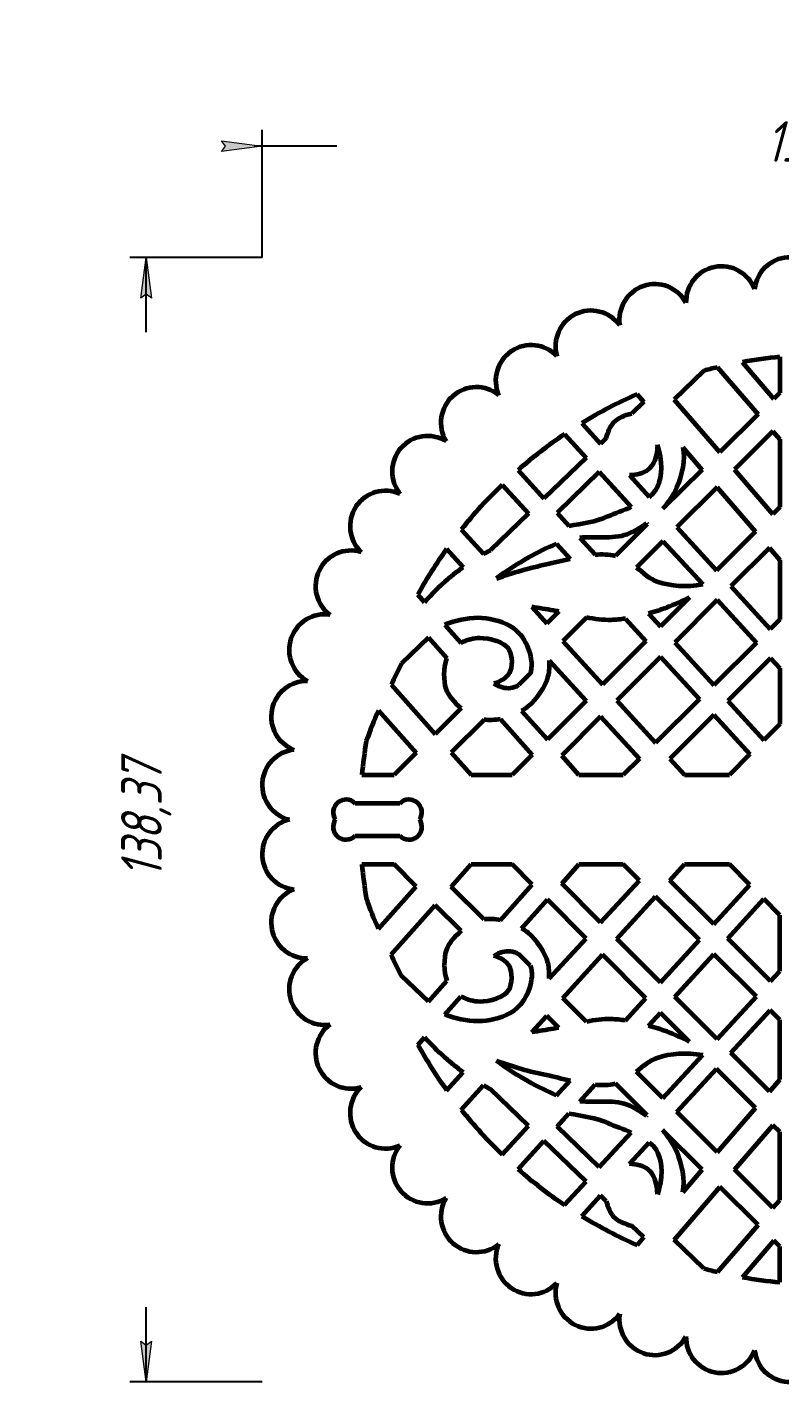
# Model space of a CAD drawing. Header units: millimetres. Extents: x -301 to 292, y 59 to 447.
# Drawn here: x 54.4 to 147, y 253.7 to 420.4 of the extents above; entities that cross this region are included whole.
import ezdxf

# ---------------------------------------------------------------- set-up
doc = ezdxf.new("R2010")
doc.units = ezdxf.units.MM
doc.linetypes.add('K5LT32775', pattern=[0])
doc.linetypes.add('K5LT_THIN', pattern=[0])
doc.styles.add('KDIMTEXTSTYLE', font='GOST_AU.SHX', dxfattribs={"width": 0.96, "oblique": 15, "height": 5})
doc.dimstyles.new('KDIMSTYLE (1.00)', dxfattribs={"dimtxt": 5, "dimasz": 1, "dimexe": 2, "dimexo": 0, "dimgap": 1, "dimtad": 1, "dimtxsty": 'KDIMTEXTSTYLE', "dimsah": 1, "dimcen": 0, "dimdle": 1, "dimadec": 0, "dimazin": 0, "dimtfac": 0.667, "dimtmove": 0, "dimatfit": 3, "dimfxl": 1, "dimtvp": 1, "dimtolj": 1, "dimtzin": 0, "dimarcsym": 0})

# ---------------------------------------------------------------- blocks, each defined once
blk = doc.blocks.new('KDIMARROW_01')
blk.add_hatch(color=0).paths.add_polyline_path([(0, 0), (-5, 0.658262491226197), (-4.5, 6e-16), (-5, -0.6582624912261956)])
at = {"color": 0, "linetype": 'K5LT_THIN', "lineweight": 18}
for p, q in [((-4.5, 6e-16), (-5, 0.658262491226197)), ((-5, 0.658262491226197), (0, 0)), ((0, 0), (-5, -0.6582624912261956)), ((-5, -0.6582624912261956), (-4.5, 6e-16)), ((0, 0), (-1, 0))]:
    blk.add_line(p, q, dxfattribs=at)

msp = doc.modelspace()

# ---------------------------------------------------------------- linework, layer by layer
at = {"color": 30, "linetype": 'K5LT32775', "lineweight": 60, "true_color": 0xff8000}
for p, q in [((139.3138433431582, 378.5830941950354), (144.3327626670367, 372.8047331313594)), ((142.4216781929132, 379.2284522904438), (146.2641816762753, 374.7176873317143)), ((146.9930655470615, 379.8570464815456), (146.9930655470615, 375.4396029054566)), ((137.6544065483846, 378.1638630562579), (134.0060659517131, 374.6298869894615)), ((129.440686620692, 375.2711793351999), (130.2611033749449, 374.3191598934047)), ((146.9930655470615, 375.4396029054566), (146.2641816762753, 374.7176873317143)), ((130.2611033749449, 374.3191598934047), (128.8056804993665, 372.9130242466805)), ((134.0060659517131, 374.6298869894615), (139.603759817399, 368.1209406340128)), ((144.3327626670367, 372.8047331313594), (139.603759817399, 368.1209406340128)), ((120.5115758150057, 370.3459627445991), (123.164849176628, 367.463217092242)), ((122.633242254057, 371.7096942350117), (124.9431861871149, 369.1813315346445)), ((146.1570093192405, 370.7044491567828), (141.4355766036177, 365.9909211151538)), ((146.1570093192405, 370.7044491567828), (146.9930655470614, 369.7418844208046)), ((125.6460106115717, 369.8603551319783), (124.9431861871149, 369.1813315346445)), ((135.0459636355107, 368.766762321417), (137.4450365168923, 365.9828552235682)), ((146.9930655470614, 369.7418844208046), (146.9930655470615, 361.3616757355537)), ((123.164849176628, 367.463217092242), (117.9748602580957, 362.4489847705523)), ((114.7971735446459, 365.943702873047), (117.9748602580957, 362.4489847705524)), ((124.7874676337408, 365.7002640658653), (119.5933766582718, 360.6689922562056)), ((124.7874676337408, 365.7002640658653), (128.7264272859981, 361.4206376328723)), ((128.4902492233232, 365.2988728531786), (130.9200434857434, 362.6393272708161)), ((137.4450365168923, 365.9828552235682), (132.5644738704076, 361.148951875807)), ((141.4355766036177, 365.9909211151539), (146.1455720433047, 360.5141822317969)), ((112.8292344195571, 364.1364075550869), (116.0707572410199, 360.6093633297521)), ((139.2867598193487, 363.8457019033116), (134.3346340857797, 358.9018670724957)), ((139.2867598193487, 363.8457019033116), (144.0036117077735, 358.3722218962657)), ((116.0707572410199, 360.6093633297521), (111.3758709210681, 356.073467183982)), ((119.5933766582718, 360.6689922562056), (121.0259320625698, 359.0935136909221)), ((146.9930655470615, 361.3616757355537), (146.1455720433047, 360.5141822317969)), ((107.8043727858995, 358.625875250843), (110.5454101489511, 355.6135893987394)), ((130.6875174892237, 359.2899396282865), (126.7613927848501, 355.4013495769184)), ((130.598189935358, 359.3869928084326), (130.6875174892237, 359.2899396282865)), ((134.3346340857797, 358.9018670724957), (139.2037440127018, 353.5723542011941)), ((119.5198705237884, 356.8564435582281), (121.2045456443956, 355.0233780569273)), ((122.3814061601637, 357.6028066787189), (124.2579550305983, 355.5390383154103)), ((132.6201054527603, 357.1902089219575), (129.3708536913147, 353.9463970931436)), ((132.6201054527603, 357.1902089219575), (137.5094221805594, 351.8780323690516)), ((144.0036117077735, 358.3722218962657), (139.2037440127018, 353.5723542011941)), ((105.9972467810858, 356.2384284820575), (108.0438408419134, 354.008308323384)), ((145.714572357952, 356.3868068073214), (140.9709454640807, 351.6380534721776)), ((145.714572357952, 356.3868068073214), (146.9930655470615, 354.9032310929965)), ((146.9930655470615, 354.9032310929965), (146.9930655470615, 347.5466779021101)), ((102.4518498998214, 350.6297853403154), (103.2825690068107, 349.6991515641006)), ((135.8855014453657, 350.254111633858), (132.3124035438732, 346.6810137323655)), ((140.9709454640807, 351.6380534721776), (145.7951291837629, 346.3577148449037)), ((116.4736253999419, 349.0987278468693), (118.3338703340907, 347.0543961744454)), ((119.8244761517923, 348.5307514585169), (118.3338703340907, 347.0543961744454)), ((139.2843317853397, 349.9496170687225), (134.0787656359143, 344.738425259912)), ((139.2843317853398, 349.9496170687225), (144.1202864147484, 344.6954177146084)), ((105.7736623484038, 346.9084421848589), (107.7526340588435, 344.6914498219608)), ((123.2049638608697, 347.7908302625013), (120.301416913394, 344.8921444648985)), ((127.9892630816632, 347.6410458088872), (130.5194181699736, 344.8880283584658)), ((130.8595069061628, 348.2788629348591), (132.3124035438732, 346.6810137323655)), ((146.9930655470615, 347.5466779021101), (145.7951291837629, 346.3577148449037)), ((103.7517609143709, 345.3239636288326), (100.4504069611227, 342.1260972154152)), ((103.7517609143709, 345.3239636288326), (106.0145905008243, 342.7719001854642)), ((120.301416913394, 344.8921444648985), (125.1715075677324, 339.5401177562246)), ((130.5194181699736, 344.8880283584658), (125.1715075677324, 339.5401177562246)), ((134.0787656359143, 344.738425259912), (138.8626968700869, 339.4772108631653)), ((144.1202864147484, 344.6954177146083), (138.8626968700869, 339.4772108631653)), ((118.6134724877898, 342.4908564483937), (123.1638349691124, 337.5324451576047)), ((132.2965876937147, 342.9543213166245), (126.9422254376452, 337.5941725971016)), ((132.2965876937147, 342.9543213166245), (137.1000455521574, 337.7277629258945)), ((145.871302090842, 342.7929628449066), (140.6147903201417, 337.5503145863069)), ((145.871302090842, 342.7929628449067), (146.9930655470615, 341.5741820086898)), ((116.2956606989011, 340.8930947310191), (114.8886753342973, 339.4884649566124)), ((146.9930655470615, 341.5741820086898), (146.9930655470615, 334.6649925337118)), ((99.15276403957509, 339.5374978366155), (104.5782465471842, 333.4302793071078)), ((123.1638349691124, 337.5324451576047), (118.3975770446067, 332.7661872330989)), ((126.9422254376452, 337.5941725971016), (131.6987613676856, 332.3669377989843)), ((137.1000455521574, 337.7277629258945), (131.6987613676856, 332.3669377989842)), ((140.6147903201417, 337.5503145863069), (145.0342883337279, 332.6898921769337)), ((97.60594487336355, 336.3483887988244), (102.261403842507, 331.1355861502765)), ((107.8058824219858, 336.6270582423797), (104.5782465471842, 333.4302793071078)), ((110.6110022651332, 335.2179536142165), (106.5721357685064, 331.1858490317974)), ((112.6367597249424, 335.303288278564), (116.5364881438901, 330.9050983323824)), ((115.2313142206885, 336.3132720461481), (118.3975770446067, 332.7661872330989)), ((124.9434538272782, 335.5932409127012), (120.1539526428732, 330.7985637106422)), ((124.9434538272782, 335.5932409127012), (129.7129710990594, 330.3960223638309)), ((138.8660586397705, 335.806195006863), (133.4681169027899, 330.4224897890519)), ((138.8660586397705, 335.806195006863), (143.3193423494445, 330.9606549761145)), ((146.9930655470615, 334.6649925337118), (145.0342883337279, 332.6898921769337)), ((102.261403842507, 331.1355861502765), (99.52170916780216, 328.4220835852724)), ((106.5721357685064, 331.1858490317975), (109.0273878628612, 328.4220835852724)), ((116.5364881438901, 330.9050983323824), (114.0534733967802, 328.4220835852725)), ((120.1539526428732, 330.7985637106422), (122.2752891965008, 328.4220835852724)), ((129.7129710990594, 330.3960223638309), (127.7241346693421, 328.4220835852724)), ((133.4681169027899, 330.4224897890519), (135.2883917422481, 328.4220835852724)), ((143.3193423494444, 330.9606549761145), (140.8017508874523, 328.4220835852724)), ((95.55810265078834, 328.4220835852724), (99.52170916780214, 328.4220835852724)), ((109.0273878628612, 328.4220835852724), (114.0534733967802, 328.4220835852724)), ((122.2752891965008, 328.4220835852724), (127.7241346693421, 328.4220835852724)), ((135.2883917422481, 328.4220835852724), (140.8017508874523, 328.4220835852724)), ((100.2480359697327, 324.9220835852724), (94.73816403026731, 324.9220835852724)), ((94.73816403026731, 320.9220835852724), (100.2480359697327, 320.9220835852724)), ((95.55810265078834, 317.4220835852724), (99.52170916780214, 317.4220835852724)), ((102.261403842507, 314.7085810202684), (99.52170916780216, 317.4220835852724)), ((106.5721357685064, 314.6583181387474), (109.0273878628612, 317.4220835852724)), ((109.0273878628612, 317.4220835852724), (114.0534733967802, 317.4220835852724)), ((116.5364881438901, 314.9390688381625), (114.0534733967802, 317.4220835852724)), ((120.1539526428732, 315.0456034599027), (122.2752891965008, 317.4220835852724)), ((122.2752891965008, 317.4220835852724), (127.7241346693421, 317.4220835852724)), ((129.7129710990594, 315.448144806714), (127.7241346693421, 317.4220835852724)), ((133.4681169027899, 315.421677381493), (135.2883917422481, 317.4220835852724)), ((135.2883917422481, 317.4220835852724), (140.8017508874523, 317.4220835852724)), ((143.3193423494444, 314.8835121944304), (140.8017508874523, 317.4220835852724)), ((124.9434538272782, 310.2509262578437), (129.7129710990594, 315.448144806714)), ((138.8660586397705, 310.0379721636819), (133.4681169027899, 315.421677381493)), ((97.60594487336355, 309.4957783717205), (102.261403842507, 314.7085810202684)), ((110.6110022651332, 310.6262135563284), (106.5721357685064, 314.6583181387475)), ((112.6367597249424, 310.5408788919809), (116.5364881438901, 314.9390688381625)), ((124.9434538272782, 310.2509262578437), (120.1539526428732, 315.0456034599027)), ((126.9422254376452, 308.2499945734433), (131.6987613676856, 313.4772293715606)), ((137.1000455521574, 308.1164042446504), (131.6987613676856, 313.4772293715607)), ((138.8660586397705, 310.0379721636819), (143.3193423494445, 314.8835121944304)), ((99.15276403957509, 306.3066693339294), (104.5782465471842, 312.4138878634371)), ((107.8058824219858, 309.2171089281652), (104.5782465471842, 312.4138878634371)), ((115.2313142206885, 309.5308951243968), (118.3975770446067, 313.077979937446)), ((123.1638349691124, 308.3117220129403), (118.3975770446067, 313.0779799374459)), ((140.6147903201417, 308.293852584238), (145.0342883337279, 313.1542749936112)), ((146.9930655470615, 311.1791746368332), (145.0342883337279, 313.1542749936112)), ((146.9930655470615, 304.2699851618551), (146.9930655470615, 311.1791746368332)), ((118.6134724877898, 303.3533107221512), (123.1638349691124, 308.3117220129403)), ((132.2965876937147, 302.8898458539205), (126.9422254376452, 308.2499945734433)), ((132.2965876937147, 302.8898458539205), (137.1000455521574, 308.1164042446504)), ((145.871302090842, 303.0512043256383), (140.6147903201417, 308.293852584238)), ((116.2956606989011, 304.9510724395258), (114.8886753342973, 306.3557022139325)), ((120.301416913394, 300.9520227056464), (125.1715075677324, 306.3040494143203)), ((130.5194181699736, 300.9561388120791), (125.1715075677324, 306.3040494143203)), ((134.0787656359143, 301.105741910633), (138.8626968700869, 306.3669563073796)), ((144.1202864147484, 301.1487494559366), (138.8626968700869, 306.3669563073796)), ((103.7517609143709, 300.5202035417123), (100.4504069611227, 303.7180699551297)), ((145.871302090842, 303.0512043256382), (146.9930655470615, 304.2699851618551)), ((103.7517609143709, 300.5202035417123), (106.0145905008243, 303.0722669850808)), ((105.7736623484038, 298.935724985686), (107.7526340588435, 301.1527173485841)), ((123.2049638608697, 298.0533369080436), (120.301416913394, 300.9520227056464)), ((127.9892630816632, 298.2031213616577), (130.5194181699736, 300.9561388120791)), ((139.2843317853397, 295.8945501018223), (134.0787656359143, 301.105741910633)), ((139.2843317853398, 295.8945501018223), (144.1202864147484, 301.1487494559365)), ((116.4736253999419, 296.7454393236756), (118.3338703340907, 298.7897709960995)), ((119.8244761517923, 297.313415712028), (118.3338703340907, 298.7897709960995)), ((130.8595069061628, 297.5653042356858), (132.3124035438732, 299.1631534381794)), ((135.8855014453657, 295.5900555366869), (132.3124035438732, 299.1631534381794)), ((140.9709454640807, 294.2061136983673), (145.7951291837629, 299.4864523256412)), ((146.9930655470615, 298.2974892684348), (145.7951291837629, 299.4864523256412)), ((146.9930655470615, 290.9409360775484), (146.9930655470615, 298.2974892684348)), ((102.4518498998214, 295.2143818302295), (103.2825690068107, 296.1450156064443)), ((132.6201054527603, 288.6539582485873), (137.5094221805594, 293.9661348014933)), ((145.714572357952, 289.4573603632235), (140.9709454640807, 294.2061136983673)), ((105.9972467810858, 289.6057386884873), (108.0438408419134, 291.8358588471609)), ((132.6201054527603, 288.6539582485873), (129.3708536913147, 291.8977700774013)), ((134.3346340857797, 286.9423000980493), (139.2037440127018, 292.2718129693509)), ((144.0036117077735, 287.4719452742792), (139.2037440127018, 292.2718129693508)), ((107.8043727858995, 287.2182919197019), (110.5454101489511, 290.2305777718055)), ((119.5198705237884, 288.9877236123168), (121.2045456443956, 290.8207891136176)), ((122.3814061601637, 288.241360491826), (124.2579550305983, 290.3051288551346)), ((130.6875174892237, 286.5542275422584), (126.7613927848501, 290.4428175936265)), ((145.714572357952, 289.4573603632235), (146.9930655470615, 290.9409360775484)), ((116.0707572410199, 285.2348038407928), (111.3758709210681, 289.7706999865629)), ((139.2867598193487, 281.9984652672333), (134.3346340857797, 286.9423000980493)), ((139.2867598193487, 281.9984652672333), (144.0036117077735, 287.4719452742792)), ((112.8292344195571, 281.7077596154581), (116.0707572410199, 285.2348038407928)), ((119.5933766582718, 285.1751749143393), (121.0259320625698, 286.7506534796228)), ((124.7874676337408, 280.1439031046796), (119.5933766582718, 285.1751749143393)), ((130.598189935358, 286.4571743621124), (130.6875174892237, 286.5542275422584)), ((141.4355766036177, 279.853246055391), (146.1455720433047, 285.329984938748)), ((146.9930655470615, 284.4824914349912), (146.1455720433047, 285.329984938748)), ((124.7874676337408, 280.1439031046796), (128.7264272859981, 284.4235295376726)), ((137.4450365168923, 279.8613119469767), (132.5644738704076, 284.6952152947379)), ((146.9930655470614, 276.1022827497403), (146.9930655470615, 284.4824914349912)), ((114.7971735446459, 279.9004642974979), (117.9748602580957, 283.3951823999925)), ((123.164849176628, 278.380950078303), (117.9748602580957, 283.3951823999926)), ((128.4902492233232, 280.5452943173663), (130.9200434857434, 283.2048398997288)), ((135.0459636355107, 277.0774048491278), (137.4450365168923, 279.8613119469767)), ((146.1570093192405, 275.1397180137621), (141.4355766036177, 279.8532460553911)), ((120.5115758150057, 275.4982044259459), (123.164849176628, 278.380950078303)), ((134.0060659517131, 271.2142801810834), (139.603759817399, 277.7232265365321)), ((144.3327626670367, 273.0394340391855), (139.603759817399, 277.7232265365321)), ((122.633242254057, 274.1344729355332), (124.9431861871149, 276.6628356359004)), ((125.6460106115717, 275.9838120385666), (124.9431861871149, 276.6628356359004)), ((146.1570093192405, 275.1397180137621), (146.9930655470614, 276.1022827497403)), ((130.2611033749449, 271.5250072771402), (128.8056804993665, 272.9311429238644)), ((139.3138433431582, 267.2610729755095), (144.3327626670367, 273.0394340391855)), ((129.440686620692, 270.572987835345), (130.2611033749449, 271.5250072771402)), ((137.6544065483846, 267.680304114287), (134.0060659517131, 271.2142801810834)), ((142.4216781929132, 266.6157148801011), (146.2641816762753, 271.1264798388306)), ((146.9930655470615, 270.4045642650883), (146.2641816762753, 271.1264798388306)), ((146.9930655470615, 265.9871206889993), (146.9930655470615, 270.4045642650883))]:
    msp.add_line(p, q, dxfattribs=at)
for centre, radius, start, end in [((148.2442394641113, 387.7466427472927), 4.370611462900513, 13.55744193793957, 173.9425580620316), ((139.8192858904892, 386.6374765672656), 4.370611462900513, 21.05744193799379, 181.442558062148), ((131.6111842006206, 384.4381223480755), 4.370611462900513, 28.55744193781668, 188.9425580619703), ((123.7603772901438, 381.1862116501912), 4.370611462900514, 36.05744193793459, 196.4425580620393), ((116.401194641951, 376.9373855672413), 4.370611462900513, 43.55744193796212, 203.9425580620671), ((152.4930655470615, 322.9220835852724), 57.2, 103.3209748094557, 105.035478652661), ((152.4930655470615, 322.9220835852724), 57.2, 95.51773437378051, 100.1411180782525), ((109.6595539115065, 371.7643426915041), 4.370611462900513, 51.05744193802931, 211.4425580622431), ((152.4930655470615, 322.9220835852724), 57.2, 113.7667099556682, 121.4681748970869), ((103.6508064408299, 365.7555952208274), 4.370611462900514, 58.55744193775584, 218.9425580619696), ((152.4930655470615, 322.9220835852724), 57.2, 123.9947511588815, 131.2251059342304), ((152.4930655470615, 322.9220835852724), 57.2, 133.9017329174659, 141.3770811744093), ((98.47776356509243, 359.013954490383), 4.370611462900514, 66.05744193793181, 226.4425580620368), ((94.22893748214244, 351.6547718421903), 4.370611462900513, 73.55744193795967, 233.9425580620644), ((152.4930655470615, 322.9220835852724), 57.2, 144.3766997781906, 151.02680557109), ((90.97702678425797, 343.8039649317136), 4.370611462900513, 81.05744193802857, 241.4425580621823), ((88.77767256506772, 335.595863241845), 4.370611462900514, 88.55744193785101, 248.9425580620052), ((152.4930655470615, 322.9220835852724), 57.2, 170.2711370817282, 174.4822656262195), ((87.66850638504043, 327.1709096682229), 4.370611462900513, 96.0574419379684, 256.4425580620604), ((93.61563201513367, 323.7995515701388), 1.587499999999989, 44.99999999999964, 213.5548992548029), ((101.3705679848664, 323.7995515701388), 1.587499999999989, 326.4451007451971, 135.0000000000004), ((87.66850638504043, 318.673257502322), 4.370611462900513, 103.5574419379396, 263.9425580620315), ((93.61563201513367, 322.0446156004061), 1.587499999999989, 146.4451007451971, 315.0000000000003), ((101.3705679848664, 322.0446156004061), 1.587499999999989, 224.9999999999994, 33.55489925480295), ((152.4930655470615, 322.9220835852724), 57.2, 185.5177343737805, 189.7288629182717), ((88.77767256506772, 310.2483039286999), 4.370611462900514, 111.0574419379948, 271.442558062149), ((90.97702678425797, 302.0402022388313), 4.370611462900513, 118.5574419378177, 278.9425580619714), ((94.22893748214244, 294.1893953283546), 4.370611462900513, 126.0574419379356, 286.4425580620403), ((152.4930655470615, 322.9220835852724), 57.2, 208.97319442891, 215.6233002218094), ((98.47776356509243, 286.8302126801619), 4.370611462900514, 133.5574419379632, 293.9425580620681), ((152.4930655470615, 322.9220835852724), 57.2, 218.6229188255907, 226.0982670825341), ((103.6508064408299, 280.0885719497174), 4.370611462900514, 141.0574419380304, 301.4425580622442), ((152.4930655470615, 322.9220835852724), 57.2, 228.7748940657696, 236.0052488411185), ((109.6595539115065, 274.0798244790408), 4.370611462900513, 148.5574419377569, 308.9425580619707), ((152.4930655470615, 322.9220835852724), 57.2, 238.5318251029131, 246.2332900443318), ((116.401194641951, 268.9067816033036), 4.370611462900513, 156.0574419379329, 316.4425580620378), ((152.4930655470615, 322.9220835852724), 57.2, 254.9645213473389, 256.6790251905443), ((123.7603772901438, 264.6579555203537), 4.370611462900514, 163.5574419379607, 323.9425580620654), ((152.4930655470615, 322.9220835852724), 57.2, 259.8588819217475, 264.4822656262195), ((131.6111842006206, 261.4060448224694), 4.370611462900513, 171.0574419380297, 331.4425580621834), ((139.8192858904892, 259.2066906032793), 4.370611462900513, 178.5574419378521, 338.9425580620062), ((148.2442394641113, 258.0975244232522), 4.370611462900513, 186.0574419379684, 346.4425580620604)]:
    msp.add_arc(centre, radius, start, end, dxfattribs=at)
for points, knots in [([(125.6460106115717, 369.8603551319783), (125.8187488651534, 370.617380852705), (126.1399219964932, 371.3321726381504), (126.5505865973925, 371.7835134154182), (127.0313110597555, 372.3118534574364), (127.9097806863972, 372.7049824388122), (128.805680496327, 372.9130242437439)], [0, 0, 0, 0, 1, 1, 1, 2, 2, 2, 2]), ([(131.9673384032418, 369.0488426008146), (131.884498605807, 367.571343217646), (131.4813099600642, 366.53707669161), (130.7577724660133, 365.9460430227067), (130.270175571758, 365.5477413676756), (129.3576306037949, 365.3081262321776), (128.4902492234355, 365.2988728537513)], [0, 0, 0, 0, 1, 1, 1, 2, 2, 2, 2]), ([(130.9200434857434, 362.6393272708161), (131.3808572784748, 363.0011542194435), (131.7479825184901, 363.4130474200922), (131.9673384032418, 363.8950399117541), (132.5884240384277, 365.2597564917426), (132.5884240384277, 366.9776907214294), (131.9673384032418, 369.0488426008146)], [0, 0, 0, 0, 1, 1, 1, 2, 2, 2, 2]), ([(135.0459636354995, 368.7667623214114), (135.456437144449, 367.3113853857403), (134.9097836637437, 365.2215795712013), (134.2812906309832, 363.7372704416808), (133.8982591802818, 362.8326668111957), (133.29401890464, 361.9511778909647), (132.5644738704075, 361.148951875807)], [0, 0, 0, 0, 1, 1, 1, 2, 2, 2, 2]), ([(121.0259320625699, 359.0935136909221), (122.7006559506734, 359.3307207104104), (124.3586734480057, 359.6077712757304), (125.8669188937416, 360.2663421000686), (126.7337655668483, 360.6448480850837), (127.7577258523531, 361.0033903613879), (128.7264272678899, 361.4206376250726)], [0, 0, 0, 0, 1, 1, 1, 2, 2, 2, 2]), ([(130.5981899353579, 359.3869928084326), (129.9288118649077, 358.8964775685341), (129.2311648425386, 358.4798581671229), (128.5489998849874, 358.1627491657582), (126.7802289539571, 357.3405240171732), (124.4799544133404, 357.7730733544797), (122.3814061601036, 357.602806678714)], [0, 0, 0, 0, 1, 1, 1, 2, 2, 2, 2]), ([(119.5198705237883, 356.8564435582281), (118.3413228963145, 356.3805802777683), (117.1933500768496, 355.7803760002017), (116.0852117491982, 355.1651292343658), (114.7160848166997, 354.4049796246832), (113.4013392327557, 353.5460125098397), (112.1409749973661, 352.5882278898356)], [0, 0, 0, 0, 1, 1, 1, 2, 2, 2, 2]), ([(103.2825690068107, 349.6991515641006), (104.5312555013146, 351.1063855300951), (105.9431570433731, 352.4074084024572), (107.4078908951677, 353.5348447102753), (107.6166999926473, 353.6955694437228), (107.8287806029442, 353.8533864158951), (108.0438408419135, 354.008308323384)], [0, 0, 0, 0, 1, 1, 1, 2, 2, 2, 2]), ([(112.1409749973661, 352.5882278898356), (114.1596767208177, 353.3323887988503), (116.2082445571748, 353.9191553372791), (118.2866785064375, 354.348527505122), (119.2278631486382, 354.5429616319825), (120.2122273471133, 354.7970378940113), (121.2045456443957, 355.0233780569272)], [0, 0, 0, 0, 1, 1, 1, 2, 2, 2, 2]), ([(129.3708536913151, 353.9463970931433), (130.1807063298235, 353.2707506675167), (130.9820196474838, 352.5456891410616), (131.908902501927, 352.230326454885), (133.6199076180523, 351.6481739564366), (135.4867475109298, 351.5307425944922), (137.5094221805594, 351.8780323690516)], [0, 0, 0, 0, 1, 1, 1, 2, 2, 2, 2]), ([(135.8855014453633, 350.2541116338639), (134.9700214477976, 349.7843027260098), (134.0340426827877, 349.3717669053108), (133.0775651503336, 349.0165041717669), (132.3567022015467, 348.7487553402398), (131.6139458354029, 348.4975737233099), (130.8595069024644, 348.2788629389329)], [0, 0, 0, 0, 1, 1, 1, 2, 2, 2, 2]), ([(119.824476205001, 348.5307514472345), (119.6039422912944, 348.5741740898087), (119.3834975989782, 348.6147300757794), (119.1631754927425, 348.6512970941398), (118.2666026292569, 348.8001019368345), (117.3700859316434, 348.9492455210941), (116.4736253999018, 349.0987278469186)], [0, 0, 0, 0, 1, 1, 1, 2, 2, 2, 2]), ([(116.2956606989039, 340.8930947310251), (116.6445444629946, 341.6490569678432), (116.4388201852701, 342.8559096210395), (116.1644192305321, 343.727088668206), (115.8832053127011, 344.6198977811333), (115.2753209433426, 345.5491079909154), (114.5940287967357, 346.1739760883074), (113.6532650074857, 347.036826602601), (112.1553105268671, 347.4854574441595), (110.8689166049397, 347.6713251065783), (109.5636604477716, 347.8599181235813), (108.0926345628664, 347.6377609870048), (106.8151180432793, 347.2695973211885), (106.4682917463818, 347.1696464877476), (106.1195645408167, 347.048395011583), (105.7736623484029, 346.9084421848584)], [0, 0, 0, 0, 1, 1, 1, 2, 2, 2, 3, 3, 3, 4, 4, 4, 5, 5, 5, 5]), ([(127.989263081702, 347.6410458107311), (127.4067812078352, 347.5557631330662), (126.8249376936697, 347.5006436949037), (126.2481927987075, 347.4826344457332), (125.2376902023456, 347.4510808191571), (124.2221897497792, 347.5905049757636), (123.2049638613758, 347.790830263013)], [0, 0, 0, 0, 1, 1, 1, 2, 2, 2, 2]), ([(107.7526340588435, 344.6914498219608), (108.4857685341024, 345.0538019999341), (109.3580140239029, 345.2838874105607), (110.0695192598286, 345.2913919799707), (111.2746564628577, 345.304103110307), (113.1688630465608, 344.7822212351453), (113.6850693283366, 343.8305636694625), (114.0718295490294, 343.1175477626019), (114.1438684954026, 341.6372507261634), (113.6850693283366, 340.908907048446), (113.3335467449123, 340.35086494726), (112.7126947129463, 339.9369635926159), (111.8225132324386, 339.667202984514)], [0, 0, 0, 0, 1, 1, 1, 2, 2, 2, 3, 3, 3, 4, 4, 4, 4]), ([(107.8058824219902, 336.6270582423846), (106.9352662506436, 337.3252832781819), (106.2140394653089, 338.1872016822115), (105.9426792826428, 339.0098302447853), (105.6158623224572, 340.0005760629114), (105.6169144143755, 341.5791397025039), (106.0145905008352, 342.771900185497)], [0, 0, 0, 0, 1, 1, 1, 2, 2, 2, 2]), ([(118.6134724877895, 342.4908564483937), (118.6614915727411, 341.8191524951753), (118.6215263032922, 341.1644334371265), (118.4692820452511, 340.5802206785816), (118.121510247129, 339.2457025552769), (117.111570626657, 337.7542352949666), (116.0355813552481, 336.8713414668571), (115.7956752418838, 336.6744885497851), (115.5244128550012, 336.4870418259028), (115.2313142206885, 336.3132720461481)], [0, 0, 0, 0, 1, 1, 1, 2, 2, 2, 3, 3, 3, 3]), ([(111.8225132324386, 339.667202984514), (112.5486582068935, 339.2413738607944), (113.2290253432412, 339.060799362658), (113.8636146414816, 339.125479490105), (114.1884702179928, 339.1585901967445), (114.5463420170259, 339.2928430063802), (114.8886753342841, 339.4884649566627)], [0, 0, 0, 0, 1, 1, 1, 2, 2, 2, 2]), ([(107.8058824219902, 309.2171089281603), (106.9352662506436, 308.5188838923631), (106.2140394653089, 307.6569654883334), (105.9426792826428, 306.8343369257596), (105.6158623224572, 305.8435911076335), (105.6169144143755, 304.265027468041), (106.0145905008352, 303.0722669850479)], [0, 0, 0, 0, 1, 1, 1, 2, 2, 2, 2]), ([(118.6134724877895, 303.3533107221512), (118.6614915727411, 304.0250146753696), (118.6215263032922, 304.6797337334183), (118.4692820452511, 305.2639464919633), (118.121510247129, 306.598464615268), (117.111570626657, 308.0899318755784), (116.0355813552481, 308.9728257036878), (115.7956752418838, 309.1696786207599), (115.5244128550012, 309.3571253446421), (115.2313142206885, 309.5308951243968)], [0, 0, 0, 0, 1, 1, 1, 2, 2, 2, 3, 3, 3, 3]), ([(111.8225132324386, 306.1769641860309), (112.5486582068935, 306.6027933097506), (113.2290253432412, 306.7833678078869), (113.8636146414816, 306.7186876804399), (114.1884702179928, 306.6855769738004), (114.5463420170259, 306.5513241641647), (114.8886753342841, 306.3557022138822)], [0, 0, 0, 0, 1, 1, 1, 2, 2, 2, 2]), ([(107.7526340588435, 301.1527173485841), (108.4857685341024, 300.7903651706109), (109.3580140239029, 300.5602797599842), (110.0695192598286, 300.5527751905742), (111.2746564628577, 300.5400640602379), (113.1688630465608, 301.0619459353996), (113.6850693283366, 302.0136035010824), (114.0718295490294, 302.726619407943), (114.1438684954026, 304.2069164443816), (113.6850693283366, 304.9352601220989), (113.3335467449123, 305.4933022232849), (112.7126947129463, 305.907203577929), (111.8225132324386, 306.1769641860309)], [0, 0, 0, 0, 1, 1, 1, 2, 2, 2, 3, 3, 3, 4, 4, 4, 4]), ([(116.2956606989039, 304.9510724395198), (116.6445444629946, 304.1951102027017), (116.4388201852701, 302.9882575495054), (116.1644192305321, 302.1170785023389), (115.8832053127011, 301.2242693894116), (115.2753209433426, 300.2950591796295), (114.5940287967357, 299.6701910822375), (113.6532650074857, 298.8073405679439), (112.1553105268671, 298.3587097263854), (110.8689166049397, 298.1728420639666), (109.5636604477716, 297.9842490469636), (108.0926345628664, 298.2064061835401), (106.8151180432793, 298.5745698493564), (106.4682917463818, 298.6745206827973), (106.1195645408167, 298.7957721589619), (105.7736623484029, 298.9357249856865)], [0, 0, 0, 0, 1, 1, 1, 2, 2, 2, 3, 3, 3, 4, 4, 4, 5, 5, 5, 5]), ([(119.824476205001, 297.3134157233104), (119.6039422912944, 297.2699930807362), (119.3834975989782, 297.2294370947656), (119.1631754927425, 297.1928700764051), (118.2666026292569, 297.0440652337104), (117.3700859316434, 296.8949216494508), (116.4736253999018, 296.7454393236263)], [0, 0, 0, 0, 1, 1, 1, 2, 2, 2, 2]), ([(127.989263081702, 298.2031213598138), (127.4067812078352, 298.2884040374787), (126.8249376936697, 298.3435234756412), (126.2481927987075, 298.3615327248117), (125.2376902023456, 298.3930863513878), (124.2221897497792, 298.2536621947813), (123.2049638613758, 298.0533369075318)], [0, 0, 0, 0, 1, 1, 1, 2, 2, 2, 2]), ([(135.8855014453633, 295.590055536681), (134.9700214477976, 296.0598644445352), (134.0340426827877, 296.4724002652342), (133.0775651503336, 296.827662998778), (132.3567022015467, 297.0954118303051), (131.6139458354029, 297.346593447235), (130.8595069024644, 297.565304231612)], [0, 0, 0, 0, 1, 1, 1, 2, 2, 2, 2]), ([(103.2825690068107, 296.1450156064443), (104.5312555013146, 294.7377816404498), (105.9431570433731, 293.4367587680878), (107.4078908951677, 292.3093224602696), (107.6166999926473, 292.1485977268221), (107.8287806029442, 291.9907807546498), (108.0438408419135, 291.8358588471609)], [0, 0, 0, 0, 1, 1, 1, 2, 2, 2, 2]), ([(129.3708536913151, 291.8977700774016), (130.1807063298235, 292.5734165030282), (130.9820196474838, 293.2984780294832), (131.908902501927, 293.6138407156599), (133.6199076180523, 294.1959932141083), (135.4867475109298, 294.3134245760527), (137.5094221805594, 293.9661348014933)], [0, 0, 0, 0, 1, 1, 1, 2, 2, 2, 2]), ([(112.1409749973661, 293.2559392807094), (114.1596767208177, 292.5117783716947), (116.2082445571748, 291.9250118332658), (118.2866785064375, 291.4956396654229), (119.2278631486382, 291.3012055385624), (120.2122273471133, 291.0471292765336), (121.2045456443957, 290.8207891136176)], [0, 0, 0, 0, 1, 1, 1, 2, 2, 2, 2]), ([(119.5198705237883, 288.9877236123168), (118.3413228963145, 289.4635868927766), (117.1933500768496, 290.0637911703432), (116.0852117491982, 290.6790379361791), (114.7160848166997, 291.4391875458618), (113.4013392327557, 292.2981546607051), (112.1409749973661, 293.2559392807094)], [0, 0, 0, 0, 1, 1, 1, 2, 2, 2, 2]), ([(130.5981899353579, 286.4571743621124), (129.9288118649077, 286.9476896020108), (129.2311648425386, 287.364309003422), (128.5489998849874, 287.6814180047867), (126.7802289539571, 288.5036431533717), (124.4799544133404, 288.0710938160652), (122.3814061601036, 288.2413604918308)], [0, 0, 0, 0, 1, 1, 1, 2, 2, 2, 2]), ([(121.0259320625699, 286.7506534796228), (122.7006559506734, 286.5134464601344), (124.3586734480057, 286.2363958948145), (125.8669188937416, 285.5778250704763), (126.7337655668483, 285.1993190854612), (127.7577258523531, 284.8407768091571), (128.7264272678899, 284.4235295454723)], [0, 0, 0, 0, 1, 1, 1, 2, 2, 2, 2]), ([(135.0459636354995, 277.0774048491335), (135.456437144449, 278.5327817848046), (134.9097836637437, 280.6225875993436), (134.2812906309832, 282.1068967288642), (133.8982591802818, 283.0115003593492), (133.29401890464, 283.8929892795801), (132.5644738704075, 284.6952152947379)], [0, 0, 0, 0, 1, 1, 1, 2, 2, 2, 2]), ([(130.9200434857434, 283.2048398997288), (131.3808572784748, 282.8430129511014), (131.7479825184901, 282.4311197504527), (131.9673384032418, 281.9491272587908), (132.5884240384277, 280.5844106788023), (132.5884240384277, 278.8664764491156), (131.9673384032418, 276.7953245697303)], [0, 0, 0, 0, 1, 1, 1, 2, 2, 2, 2]), ([(131.9673384032418, 276.7953245697303), (131.884498605807, 278.2728239528989), (131.4813099600642, 279.3070904789349), (130.7577724660133, 279.8981241478382), (130.270175571758, 280.2964258028693), (129.3576306037949, 280.5360409383673), (128.4902492234355, 280.5452943167936)], [0, 0, 0, 0, 1, 1, 1, 2, 2, 2, 2]), ([(125.6460106115717, 275.9838120385666), (125.8187488651534, 275.2267863178399), (126.1399219964932, 274.5119945323946), (126.5505865973925, 274.0606537551267), (127.0313110597555, 273.5323137131085), (127.9097806863972, 273.1391847317326), (128.805680496327, 272.931142926801)], [0, 0, 0, 0, 1, 1, 1, 2, 2, 2, 2])]:
    msp.add_open_spline(points, degree=3, knots=knots, dxfattribs=at)
for points in [[(110.5454101489511, 355.6135893987394), (110.81976248407, 355.7708185701075), (111.0967412694244, 355.9241042693108), (111.3758709212542, 356.0734671836423)], [(124.2579550244949, 355.5390382900425), (125.1232166955967, 355.6071653651877), (125.9659960177069, 355.5818577981719), (126.7613927848502, 355.4013495769184)], [(100.4504069611227, 342.1260972154152), (99.9986339139423, 341.2702219625311), (99.59438873897342, 340.3724099577416), (99.15276403957508, 339.5374978366155)], [(97.60594487336357, 336.3483887988244), (97.06196203833552, 335.1194949630125), (96.56521015876851, 333.8660578939342), (96.11568923466258, 332.5880775915898)], [(112.6367597256373, 335.3032882839423), (111.9178298710195, 335.1515814622131), (111.213123996079, 335.1099235743882), (110.6110022651332, 335.2179536142165)], [(97.60594487336357, 309.4957783717205), (97.06196203833552, 310.7246722075325), (96.56521015876851, 311.9781092766108), (96.11568923466258, 313.2560895789551)], [(112.6367597256373, 310.5408788866027), (111.9178298710195, 310.6925857083319), (111.213123996079, 310.7342435961567), (110.6110022651332, 310.6262135563284)], [(100.4504069611227, 303.7180699551297), (99.9986339139423, 304.5739452080138), (99.59438873897342, 305.4717572128033), (99.15276403957508, 306.3066693339294)], [(110.5454101489511, 290.2305777718055), (110.81976248407, 290.0733486004374), (111.0967412694244, 289.9200629012342), (111.3758709212542, 289.7706999869026)], [(124.2579550244949, 290.3051288805024), (125.1232166955967, 290.2370018053573), (125.9659960177069, 290.262309372373), (126.7613927848502, 290.4428175936265)]]:
    msp.add_open_spline(points, degree=3, dxfattribs=at)

# ---------------------------------------------------------------- dimensions: what is measured, and where the dimension line sits
at = {"color": 7}
msp.add_linear_dim(base=(83.30166148323295, 405.7891440663523), p1=(221.6692810655745, 392.096908596735), p2=(83.30166148323295, 392.096908596735), location=(152.4854712744037, 405.7891440663523), dimstyle='KDIMSTYLE (1.00)', override={"dimexo": 0, "dimpost": '\\H5.0;\\W0.965;\\Q15;<>', "dimblk1": 'KDIMARROW_01', "dimblk2": 'KDIMARROW_01', "dimse1": 0, "dimse2": 0, "dimclrt": 7, "dimtolj": 1}, dxfattribs=at).render()
msp.add_linear_dim(base=(69.02960485669027, 392.096908596735), p1=(83.30166148323292, 253.7289579215988), p2=(83.30166148323295, 392.096908596735), angle=90, location=(69.02960485669027, 322.9129332591669), dimstyle='KDIMSTYLE (1.00)', override={"dimexo": 0, "dimpost": '\\H5.0;\\W0.965;\\Q15;<>', "dimblk1": 'KDIMARROW_01', "dimblk2": 'KDIMARROW_01', "dimse1": 0, "dimse2": 0, "dimclrt": 7, "dimtolj": 1}, dxfattribs=at).render()

doc.saveas('drawing.dxf')
